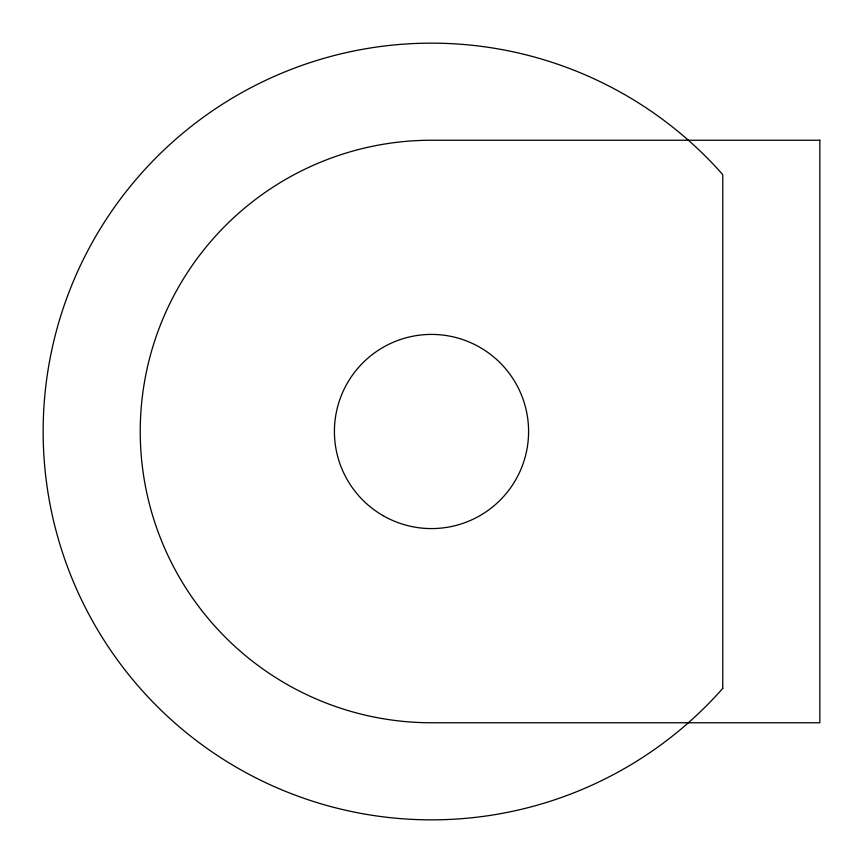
<?xml version="1.0" encoding="UTF-8"?>
<svg xmlns="http://www.w3.org/2000/svg" width="863" height="863" viewBox="0 0 863 863"><rect width="100%" height="100%" fill="white"/><g stroke="black" fill="none" stroke-linecap="round" stroke-linejoin="round"><path stroke-width="1.29" d="M819.85 140.238L431.5 140.238A291.263 291.263 0 0 0 140.238 431.5A291.263 291.263 0 0 0 431.5 722.763L819.85 722.763L819.85 140.238M722.763 688.372L722.763 174.628A388.35 388.35 0 0 0 162.686 151.219A388.35 388.35 0 0 0 162.686 711.781A388.35 388.35 0 0 0 722.763 688.372M382.956 515.578A97.088 97.088 0 0 0 528.588 431.5A97.088 97.088 0 0 0 382.956 347.422A97.088 97.088 0 0 0 382.956 515.578"/></g></svg>
